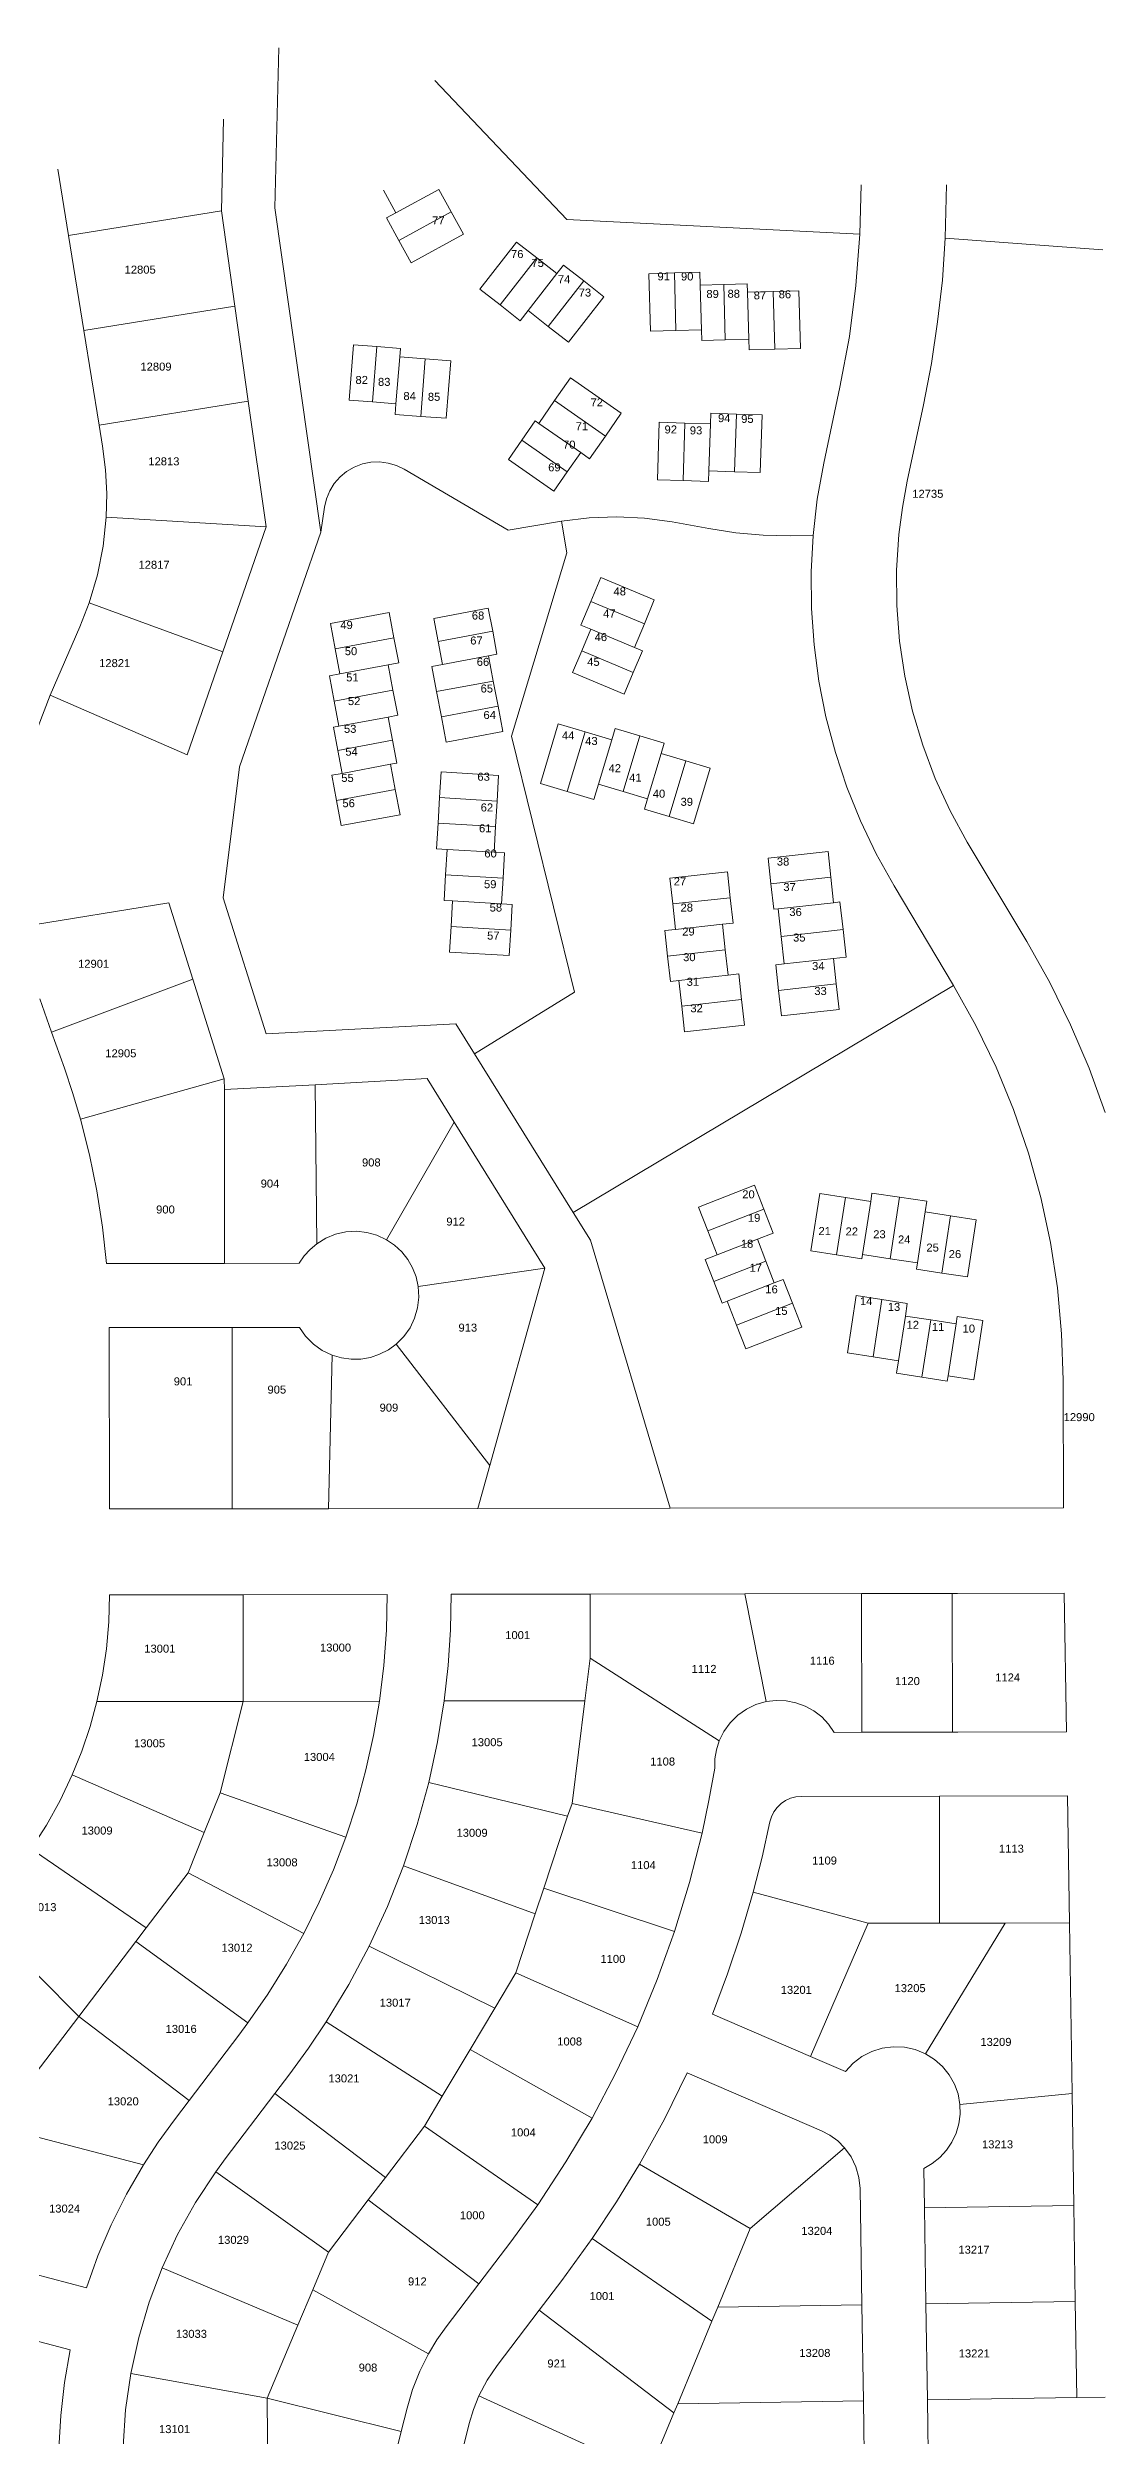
# Model space of a CAD drawing. Header units: feet. Extents: x 865220 to 2822444, y -2240498 to 975731.
# Drawn here: x 2816379 to 2817364, y 972571 to 974809 of the extents above; entities that cross this region are included whole.
import ezdxf
from ezdxf.enums import TextEntityAlignment as Align

# ---------------------------------------------------------------- set-up
doc = ezdxf.new("R2010")
doc.units = ezdxf.units.FT
doc.header["$LTSCALE"] = 0.015
doc.header["$MEASUREMENT"] = 0
doc.layers.add('Dakota County Addresses', color=7, linetype='Continuous')
doc.layers.add('Dakota County Parcels', color=7, linetype='Continuous')
doc.styles.add('Dimensions 100', font='arial.ttf')

# ---------------------------------------------------------------- blocks, each defined once
blk = doc.blocks.new('ACMAP_ANN_TEMPLATE_Dakota County Addresses')
at = {"layer": 'Dakota County Addresses', "style": 'Dimensions 100'}
blk.add_attdef('DakotaCountyAddress', text='', height=50, dxfattribs=at).set_placement((0, 0), align=Align.CENTER)

msp = doc.modelspace()

# ---------------------------------------------------------------- linework, layer by layer
at = {"layer": 'Dakota County Parcels', "lineweight": 5}
for p, q in [((2816591.7, 974658.5), (2816595.4, 974808.6)), ((2816741.4, 974777.8), (2816865.1, 974647.7)), ((2816541.6, 974655.6), (2816543.7, 974741.6)), ((2816388.4, 974694.7), (2816398.5, 974632.5)), ((2816591.7, 974658.5), (2816634.6, 974354.6)), ((2816693.5, 974675), (2816705, 974653.9)), ((2816705, 974653.9), (2816745.4, 974675.9)), ((2816745.4, 974675.9), (2816756.9, 974654.9)), ((2817139.7, 974634), (2817140.8, 974680)), ((2817219.6, 974630.1), (2817220.8, 974680.1)), ((2816398.5, 974632.5), (2816541.6, 974655.6)), ((2816541.6, 974655.6), (2816554.2, 974566.5)), ((2816696.2, 974649.1), (2816705, 974653.9)), ((2816696.2, 974649.1), (2816707.7, 974628.1)), ((2816707.7, 974628.1), (2816756.9, 974654.9)), ((2816756.9, 974654.9), (2816768.4, 974633.8)), ((2816865.1, 974647.7), (2817139.7, 974634)), ((2816398.5, 974632.5), (2816412.8, 974543.7)), ((2816707.7, 974628.1), (2816719.2, 974607)), ((2816719.2, 974607), (2816768.4, 974633.8)), ((2816783.7, 974582.2), (2816818.1, 974626.4)), ((2816818.1, 974626.4), (2816837, 974611.7)), ((2816802.6, 974567.5), (2816837, 974611.7)), ((2816828.9, 974562.2), (2816855.9, 974596.9)), ((2816837, 974611.7), (2816855.9, 974596.9)), ((2816855.9, 974596.9), (2816862.1, 974604.8)), ((2816862.1, 974604.8), (2816881, 974590.1)), ((2816941.9, 974596.8), (2816965.9, 974597.5)), ((2816943.4, 974542.9), (2816941.9, 974596.8)), ((2816965.9, 974597.5), (2816989.8, 974598.2)), ((2816967.4, 974543.5), (2816965.9, 974597.5)), ((2816990.2, 974586.2), (2816989.8, 974598.2)), ((2816783.7, 974582.2), (2816802.6, 974567.5)), ((2816847.8, 974547.5), (2816881, 974590.1)), ((2816899.9, 974575.3), (2816866.8, 974532.7)), ((2816881, 974590.1), (2816899.9, 974575.3)), ((2816990.2, 974586.2), (2817012.2, 974586.8)), ((2816991.4, 974544.2), (2816990.2, 974586.2)), ((2817012.2, 974586.8), (2817034.2, 974587.4)), ((2817013.6, 974534.8), (2817012.2, 974586.8)), ((2817034.4, 974579.4), (2817034.2, 974587.4)), ((2817034.4, 974579.4), (2817058.4, 974580.1)), ((2817035.6, 974535.4), (2817034.4, 974579.4)), ((2817058.4, 974580.1), (2817082.4, 974580.8)), ((2817059.9, 974526.1), (2817058.4, 974580.1)), ((2817083.9, 974526.8), (2817082.4, 974580.8)), ((2816412.8, 974543.7), (2816554.2, 974566.5)), ((2816554.2, 974566.5), (2816566.8, 974477.4)), ((2816802.6, 974567.5), (2816821.5, 974552.7)), ((2816821.5, 974552.7), (2816828.9, 974562.2)), ((2816847.8, 974547.5), (2816828.9, 974562.2)), ((2816866.8, 974532.7), (2816847.8, 974547.5)), ((2816412.8, 974543.7), (2816427.1, 974454.9)), ((2816661.3, 974478.4), (2816665.3, 974530.3)), ((2816665.3, 974530.3), (2816687.2, 974528.5)), ((2816683.2, 974476.7), (2816687.2, 974528.5)), ((2816687.2, 974528.5), (2816709.2, 974526.8)), ((2816708.6, 974518.8), (2816709.2, 974526.8)), ((2816943.4, 974542.9), (2816967.4, 974543.5)), ((2816967.4, 974543.5), (2816991.4, 974544.2)), ((2816991.6, 974534.2), (2816991.4, 974544.2)), ((2816991.6, 974534.2), (2817013.6, 974534.8)), ((2817013.6, 974534.8), (2817035.6, 974535.4)), ((2817035.9, 974525.5), (2817035.6, 974535.4)), ((2817035.9, 974525.5), (2817059.9, 974526.1)), ((2817059.9, 974526.1), (2817083.9, 974526.8)), ((2816705.1, 974475), (2816708.6, 974518.8)), ((2816708.6, 974518.8), (2816732.5, 974517)), ((2816728.3, 974463.1), (2816732.5, 974517)), ((2816732.5, 974517), (2816756.4, 974515.1)), ((2816752.2, 974461.3), (2816756.4, 974515.1)), ((2816853.7, 974477.9), (2816868.6, 974499.2)), ((2816868.6, 974499.2), (2816916.1, 974466)), ((2817105.9, 974419.2), (2817121, 974490.6)), ((2816427.1, 974454.9), (2816566.8, 974477.4)), ((2816566.8, 974477.4), (2816583.4, 974359.5)), ((2816661.3, 974478.4), (2816683.2, 974476.7)), ((2816683.2, 974476.7), (2816705.1, 974475)), ((2816704.3, 974465), (2816705.1, 974475)), ((2816704.3, 974465), (2816728.3, 974463.1)), ((2816728.3, 974463.1), (2816752.2, 974461.3)), ((2816822.9, 974440.8), (2816835.5, 974458.8)), ((2816835.5, 974458.8), (2816838.8, 974456.5)), ((2816838.8, 974456.5), (2816853.7, 974477.9)), ((2816853.7, 974477.9), (2816901.3, 974444.7)), ((2816901.3, 974444.7), (2816916.1, 974466)), ((2816950, 974403.7), (2816951.8, 974457.6)), ((2816951.8, 974457.6), (2816975.8, 974456.8)), ((2816999.8, 974456), (2817000.1, 974466)), ((2817000.1, 974466), (2817024.1, 974465.2)), ((2817022.3, 974411.2), (2817024.1, 974465.2)), ((2817024.1, 974465.2), (2817048.1, 974464.4)), ((2817046.3, 974410.4), (2817048.1, 974464.4)), ((2817184.1, 974402.5), (2817199.3, 974474)), ((2816427.1, 974454.9), (2816430.3, 974435.1)), ((2816810.4, 974422.7), (2816822.9, 974440.8)), ((2816822.9, 974440.8), (2816865.6, 974411)), ((2816838.8, 974456.5), (2816878.2, 974429.1)), ((2816886.4, 974423.4), (2816901.3, 974444.7)), ((2816974, 974402.9), (2816975.8, 974456.8)), ((2816975.8, 974456.8), (2816999.8, 974456)), ((2816998.3, 974412.1), (2816999.8, 974456)), ((2816712.8, 974413.6), (2816810.3, 974356.4)), ((2816810.4, 974422.7), (2816853, 974393)), ((2816865.6, 974411), (2816878.2, 974429.1)), ((2816878.2, 974429.1), (2816886.4, 974423.4)), ((2816853, 974393), (2816865.6, 974411)), ((2816950, 974403.7), (2816974, 974402.9)), ((2816974, 974402.9), (2816998, 974402.1)), ((2816998, 974402.1), (2816998.3, 974412.1)), ((2816998.3, 974412.1), (2817022.3, 974411.2)), ((2817022.3, 974411.2), (2817046.3, 974410.4)), ((2816583.4, 974359.5), (2816433.7, 974368.6)), ((2816634.6, 974354.6), (2816638.1, 974377.9)), ((2816542.9, 974242.4), (2816583.4, 974359.5)), ((2816558.5, 974134.7), (2816634.6, 974354.6)), ((2816810.3, 974356.4), (2816860.1, 974364.9)), ((2816865.1, 974335.3), (2816860.1, 974364.9)), ((2816963.8, 974364.2), (2816998.2, 974357.9)), ((2817074.7, 974351.3), (2817095.8, 974351.5)), ((2816813.3, 974163.4), (2816865.1, 974335.3)), ((2816887.6, 974289.6), (2816897, 974312)), ((2816897, 974312), (2816947.1, 974291.1)), ((2816409.1, 974266), (2816417.8, 974288.4)), ((2816542.9, 974242.4), (2816417.8, 974288.4)), ((2816643.8, 974268.9), (2816698.8, 974279.2)), ((2816698.8, 974279.2), (2816703.2, 974255.6)), ((2816740.5, 974273.7), (2816791.6, 974283.3)), ((2816791.6, 974283.3), (2816795.7, 974261.7)), ((2816878.4, 974267.4), (2816887.6, 974289.6)), ((2816887.6, 974289.6), (2816937.8, 974268.6)), ((2816947.1, 974291.1), (2816937.8, 974268.6)), ((2816381.2, 974201.9), (2816409.1, 974266)), ((2816643.8, 974268.9), (2816648.2, 974245.3)), ((2816648.2, 974245.3), (2816703.2, 974255.6)), ((2816703.2, 974255.6), (2816707.7, 974232)), ((2816740.5, 974273.7), (2816744.6, 974252.1)), ((2816744.6, 974252.1), (2816795.7, 974261.7)), ((2816795.7, 974261.7), (2816799.7, 974240.1)), ((2816878.4, 974267.4), (2816887.6, 974263.6)), ((2816879.1, 974243.3), (2816887.6, 974263.6)), ((2816887.6, 974263.6), (2816928.5, 974246.5)), ((2816937.8, 974268.6), (2816928.5, 974246.5)), ((2816509.6, 974146), (2816542.9, 974242.4)), ((2816648.2, 974245.3), (2816652.6, 974221.7)), ((2816744.6, 974252.1), (2816748.6, 974230.5)), ((2816748.6, 974230.5), (2816791.9, 974238.6)), ((2816791.9, 974238.6), (2816799.7, 974240.1)), ((2816791.9, 974238.6), (2816796.3, 974215)), ((2816870.6, 974223), (2816879.1, 974243.3)), ((2816879.1, 974243.3), (2816927.4, 974223.1)), ((2816927.4, 974223.1), (2816935.9, 974243.4)), ((2816928.5, 974246.5), (2816935.9, 974243.4)), ((2816642.8, 974219.8), (2816652.6, 974221.7)), ((2816642.8, 974219.8), (2816647.2, 974196.3)), ((2816652.6, 974221.7), (2816697.8, 974230.1)), ((2816697.8, 974230.1), (2816707.7, 974232)), ((2816697.8, 974230.1), (2816702.3, 974206.6)), ((2816738.8, 974228.7), (2816748.6, 974230.5)), ((2816738.8, 974228.7), (2816743.2, 974205.1)), ((2816743.2, 974205.1), (2816796.3, 974215)), ((2816796.3, 974215), (2816800.7, 974191.4)), ((2816870.6, 974223), (2816918.9, 974202.8)), ((2816918.9, 974202.8), (2816927.4, 974223.1)), ((2816381.2, 974201.9), (2816509.6, 974146)), ((2816647.2, 974196.3), (2816702.3, 974206.6)), ((2816647.2, 974196.3), (2816651.6, 974172.7)), ((2816702.3, 974206.6), (2816706.7, 974183)), ((2816743.2, 974205.1), (2816747.6, 974181.5)), ((2816747.6, 974181.5), (2816800.7, 974191.4)), ((2816800.7, 974191.4), (2816805.1, 974167.8)), ((2816646.7, 974171.7), (2816651.6, 974172.7)), ((2816646.7, 974171.7), (2816650.8, 974150.1)), ((2816651.6, 974172.7), (2816697.8, 974181.3)), ((2816697.8, 974181.3), (2816706.7, 974183)), ((2816697.8, 974181.3), (2816701.9, 974159.7)), ((2816747.6, 974181.5), (2816752.1, 974157.9)), ((2816752.1, 974157.9), (2816805.1, 974167.8)), ((2816840.4, 974119.1), (2816857.1, 974175)), ((2816857.1, 974175), (2816882.3, 974167.4)), ((2816865.6, 974111.6), (2816882.3, 974167.4)), ((2816882.3, 974167.4), (2816907.2, 974160)), ((2816907.2, 974160), (2816910.4, 974170.5)), ((2816910.4, 974170.5), (2816933.4, 974163.6)), ((2816650.8, 974150.1), (2816701.9, 974159.7)), ((2816650.8, 974150.1), (2816654.8, 974128.5)), ((2816701.9, 974159.7), (2816705.9, 974138.1)), ((2816872.3, 973923.5), (2816813.3, 974163.4)), ((2816894.8, 974118.5), (2816907.2, 974160)), ((2816917.8, 974111.6), (2816933.4, 974163.6)), ((2816933.4, 974163.6), (2816956.4, 974156.7)), ((2816940.8, 974104.7), (2816953.5, 974147.1)), ((2816953.5, 974147.1), (2816956.4, 974156.7)), ((2816953.5, 974147.1), (2816976.5, 974140.2)), ((2816543.2, 974011.9), (2816558.5, 974134.7)), ((2816645, 974126.7), (2816654.8, 974128.5)), ((2816645, 974126.7), (2816649.4, 974103.1)), ((2816654.8, 974128.5), (2816700, 974137)), ((2816700, 974137), (2816705.9, 974138.1)), ((2816700, 974137), (2816704.4, 974113.4)), ((2816745.9, 974105.8), (2816747.3, 974129.8)), ((2816747.3, 974129.8), (2816801.2, 974126.6)), ((2816799.8, 974102.6), (2816801.2, 974126.6)), ((2816960.9, 974088.2), (2816976.5, 974140.2)), ((2816976.5, 974140.2), (2816999.5, 974133.3)), ((2816983.9, 974081.3), (2816999.5, 974133.3)), ((2816649.4, 974103.1), (2816704.4, 974113.4)), ((2816649.4, 974103.1), (2816653.8, 974079.5)), ((2816704.4, 974113.4), (2816708.9, 974089.8)), ((2816744.5, 974081.9), (2816745.9, 974105.8)), ((2816745.9, 974105.8), (2816799.8, 974102.6)), ((2816798.4, 974078.7), (2816799.8, 974102.6)), ((2816840.4, 974119.1), (2816865.6, 974111.6)), ((2816865.6, 974111.6), (2816890.5, 974104.1)), ((2816890.5, 974104.1), (2816894.8, 974118.5)), ((2816894.8, 974118.5), (2816917.8, 974111.6)), ((2816917.8, 974111.6), (2816940.8, 974104.7)), ((2816937.9, 974095.1), (2816940.8, 974104.7)), ((2816653.8, 974079.5), (2816708.9, 974089.8)), ((2816743.1, 974057.9), (2816744.5, 974081.9)), ((2816744.5, 974081.9), (2816798.4, 974078.7)), ((2816797, 974054.7), (2816798.4, 974078.7)), ((2816937.9, 974095.1), (2816960.9, 974088.2)), ((2816960.9, 974088.2), (2816983.9, 974081.3)), ((2816743.1, 974057.9), (2816753, 974057.3)), ((2816751.6, 974033.4), (2816753, 974057.3)), ((2816753, 974057.3), (2816797, 974054.7)), ((2816797, 974054.7), (2816806.9, 974054.1)), ((2817053.8, 974049.1), (2817109.8, 974055.3)), ((2817109.8, 974055.3), (2817112.4, 974031.2)), ((2817240.3, 974064.1), (2817296.1, 973970.9)), ((2816750.2, 974009.4), (2816751.6, 974033.4)), ((2816751.6, 974033.4), (2816805.5, 974030.2)), ((2816805.5, 974030.2), (2816806.9, 974054.1)), ((2816961.6, 974030.2), (2817015.6, 974036.2)), ((2817015.6, 974036.2), (2817018.3, 974012)), ((2817053.8, 974049.1), (2817056.4, 974025)), ((2816543.2, 974011.9), (2816583.5, 973884.3)), ((2816804.1, 974006.2), (2816805.5, 974030.2)), ((2816961.6, 974030.2), (2816964.3, 974006.1)), ((2816964.3, 974006.1), (2817018.3, 974012)), ((2817018.3, 974012), (2817020.9, 973988.2)), ((2817056.4, 974025), (2817112.4, 974031.2)), ((2817056.4, 974025), (2817059.1, 974001.1)), ((2817112.4, 974031.2), (2817115.1, 974007.3)), ((2817171.7, 974023.1), (2817227.4, 973929.8)), ((2816354, 973984.8), (2816492.2, 974007.3)), ((2816492.2, 974007.3), (2816514.8, 973935.6)), ((2816750.2, 974009.4), (2816758.2, 974008.9)), ((2816756.8, 973985), (2816758.2, 974008.9)), ((2816758.2, 974008.9), (2816804.1, 974006.2)), ((2816804.1, 974006.2), (2816814.1, 974005.6)), ((2816812.7, 973981.7), (2816814.1, 974005.6)), ((2816964.3, 974006.1), (2816966.9, 973982.2)), ((2816966.9, 973982.2), (2817011, 973987.1)), ((2817011, 973987.1), (2817020.9, 973988.2)), ((2817011, 973987.1), (2817013.6, 973963.2)), ((2817059.1, 974001.1), (2817063.1, 974001.6)), ((2817063.1, 974001.6), (2817115.1, 974007.3)), ((2817063.1, 974001.6), (2817065.9, 973975.7)), ((2817115.1, 974007.3), (2817121, 974008)), ((2817121, 974008), (2817123.9, 973982.1)), ((2816755.3, 973961), (2816756.8, 973985)), ((2816756.8, 973985), (2816812.7, 973981.7)), ((2816811.2, 973957.7), (2816812.7, 973981.7)), ((2816957, 973981.1), (2816966.9, 973982.2)), ((2816957, 973981.1), (2816959.6, 973957.3)), ((2817065.9, 973975.7), (2817123.9, 973982.1)), ((2817065.9, 973975.7), (2817068.8, 973949.9)), ((2817123.9, 973982.1), (2817126.7, 973956.3)), ((2816755.3, 973961), (2816811.2, 973957.7)), ((2816959.6, 973957.3), (2817013.6, 973963.2)), ((2816959.6, 973957.3), (2816962.3, 973933.4)), ((2817013.6, 973963.2), (2817016.3, 973939.4)), ((2817060.8, 973949), (2817068.8, 973949.9)), ((2817060.8, 973949), (2817063.5, 973925.1)), ((2817068.8, 973949.9), (2817114.8, 973955)), ((2817114.8, 973955), (2817126.7, 973956.3)), ((2817114.8, 973955), (2817117.5, 973931.1)), ((2816382.5, 973886), (2816514.8, 973935.6)), ((2816514.8, 973935.6), (2816544.3, 973842.2)), ((2816778.8, 973865.5), (2816872.3, 973923.5)), ((2816871.2, 973716.9), (2817227.4, 973929.8)), ((2816962.3, 973933.4), (2816970.2, 973934.3)), ((2816970.2, 973934.3), (2817016.3, 973939.4)), ((2816970.2, 973934.3), (2816972.9, 973910.4)), ((2817016.3, 973939.4), (2817026.2, 973940.5)), ((2817026.2, 973940.5), (2817028.9, 973916.6)), ((2817063.5, 973925.1), (2817117.5, 973931.1)), ((2817063.5, 973925.1), (2817066.1, 973901.3)), ((2817117.5, 973931.1), (2817120.1, 973907.3)), ((2816371.4, 973917.1), (2816382.5, 973886)), ((2816972.9, 973910.4), (2817028.9, 973916.6)), ((2816972.9, 973910.4), (2816975.5, 973886.2)), ((2817028.9, 973916.6), (2817031.5, 973892.4)), ((2817066.1, 973901.3), (2817120.1, 973907.3)), ((2816382.5, 973886), (2816394.5, 973852.1)), ((2816583.5, 973884.3), (2816761.2, 973893.9)), ((2816761.2, 973893.9), (2816778.8, 973865.5)), ((2816975.5, 973886.2), (2817031.5, 973892.4)), ((2816778.8, 973865.5), (2816871.2, 973716.9)), ((2816544.3, 973842.2), (2816409.6, 973804.5)), ((2816544.4, 973832.2), (2816544.3, 973842.2)), ((2816629.4, 973836.7), (2816544.4, 973832.2)), ((2816544.5, 973669.2), (2816544.4, 973832.2)), ((2816629.4, 973836.7), (2816734.3, 973842.4)), ((2816631.1, 973687.7), (2816629.4, 973836.7)), ((2816734.3, 973842.4), (2816759.6, 973801.6)), ((2816696.2, 973691.4), (2816759.6, 973801.6)), ((2816759.6, 973801.6), (2816844.7, 973664.6)), ((2816988.5, 973721.9), (2817041, 973742.4)), ((2817041, 973742.4), (2817049.7, 973720)), ((2816988.5, 973721.9), (2816997.3, 973699.6)), ((2816997.3, 973699.6), (2817049.7, 973720)), ((2817049.7, 973720), (2817058.5, 973697.7)), ((2817093.8, 973680.9), (2817102, 973734.6)), ((2817102, 973734.6), (2817126.1, 973730.9)), ((2817117.9, 973677.2), (2817126.1, 973730.9)), ((2817126.1, 973730.9), (2817149.8, 973727.3)), ((2817142.2, 973677.6), (2817149.8, 973727.3)), ((2817149.8, 973727.3), (2817151, 973735.2)), ((2817151, 973735.2), (2817176.7, 973731.3)), ((2817167.9, 973673.6), (2817176.7, 973731.3)), ((2817176.7, 973731.3), (2817202.4, 973727.4)), ((2817200.9, 973717.5), (2817202.4, 973727.4)), ((2816871.2, 973716.9), (2816887.2, 973691)), ((2816997.3, 973699.6), (2817006, 973677.2)), ((2817043.6, 973691.9), (2817058.5, 973697.7)), ((2817193.6, 973669.7), (2817200.9, 973717.5)), ((2817200.9, 973717.5), (2817224.6, 973713.8)), ((2817216.4, 973660.1), (2817224.6, 973713.8)), ((2817224.6, 973713.8), (2817248.7, 973710.2)), ((2817240.5, 973656.5), (2817248.7, 973710.2)), ((2816887.2, 973691), (2816961.8, 973439.7)), ((2816994.8, 973672.9), (2817006, 973677.2)), ((2817006, 973677.2), (2817043.6, 973691.9)), ((2817043.6, 973691.9), (2817051.5, 973671.4)), ((2817093.8, 973680.9), (2817117.9, 973677.2)), ((2817117.9, 973677.2), (2817141.6, 973673.6)), ((2817141.6, 973673.6), (2817142.2, 973677.6)), ((2817142.2, 973677.6), (2817167.9, 973673.6)), ((2816434, 973669), (2816544.5, 973669.2)), ((2816544.5, 973669.2), (2816614.5, 973669.3)), ((2816844.7, 973664.6), (2816725.9, 973647.7)), ((2816793.1, 973479.9), (2816844.7, 973664.6)), ((2816994.8, 973672.9), (2817002.8, 973652.4)), ((2817002.8, 973652.4), (2817051.5, 973671.4)), ((2817002.8, 973652.4), (2817010.8, 973631.9)), ((2817051.5, 973671.4), (2817059.5, 973650.9)), ((2817059.5, 973650.9), (2817067.9, 973654.2)), ((2817067.9, 973654.2), (2817076.6, 973631.8)), ((2817167.9, 973673.6), (2817193.6, 973669.7)), ((2817192.7, 973663.8), (2817193.6, 973669.7)), ((2817192.7, 973663.8), (2817216.4, 973660.1)), ((2817216.4, 973660.1), (2817240.5, 973656.5)), ((2817010.8, 973631.9), (2817015.4, 973633.7)), ((2817015.4, 973633.7), (2817059.5, 973650.9)), ((2817015.4, 973633.7), (2817024.2, 973611.3)), ((2817024.2, 973611.3), (2817076.6, 973631.8)), ((2817076.6, 973631.8), (2817085.4, 973609.4)), ((2817128.1, 973585.3), (2817136.3, 973639)), ((2817136.3, 973639), (2817160.3, 973635.3)), ((2817152.1, 973581.6), (2817160.3, 973635.3)), ((2817160.3, 973635.3), (2817184.1, 973631.7)), ((2817182.3, 973619.9), (2817184.1, 973631.7)), ((2816436.6, 973609), (2816551.6, 973609.2)), ((2816436.8, 973439.1), (2816436.6, 973609)), ((2816551.6, 973609.2), (2816614.6, 973609.3)), ((2816551.8, 973439.2), (2816551.6, 973609.2)), ((2817024.2, 973611.3), (2817032.9, 973589)), ((2817032.9, 973589), (2817085.4, 973609.4)), ((2817175.9, 973578), (2817182.3, 973619.9)), ((2817182.3, 973619.9), (2817206, 973616.2)), ((2817197.8, 973562.5), (2817206, 973616.2)), ((2817206, 973616.2), (2817229.7, 973612.6)), ((2817222.2, 973563.8), (2817229.7, 973612.6)), ((2817229.7, 973612.6), (2817230.8, 973619.5)), ((2817230.8, 973619.5), (2817254.8, 973615.8)), ((2817246.3, 973560.2), (2817254.8, 973615.8)), ((2816705.4, 973593.6), (2816793.1, 973479.9)), ((2817128.1, 973585.3), (2817152.1, 973581.6)), ((2816641.8, 973439.3), (2816645.2, 973583.2)), ((2817152.1, 973581.6), (2817175.9, 973578)), ((2817174, 973566.2), (2817175.9, 973578)), ((2817174, 973566.2), (2817197.8, 973562.5)), ((2817197.8, 973562.5), (2817221.5, 973558.9)), ((2817221.5, 973558.9), (2817222.2, 973563.8)), ((2817222.2, 973563.8), (2817246.3, 973560.2)), ((2817330.4, 973440.1), (2817330.1, 973560.1)), ((2816781.8, 973439.5), (2816793.1, 973479.9)), ((2816436.8, 973439.1), (2816551.8, 973439.2)), ((2816551.8, 973439.2), (2816641.8, 973439.3)), ((2816641.8, 973439.3), (2816781.8, 973439.5)), ((2816781.8, 973439.5), (2816961.8, 973439.7)), ((2816961.8, 973439.7), (2817330.4, 973440.1)), ((2816436.9, 973358.5), (2816561.9, 973358.7)), ((2816561.9, 973358.7), (2816696.9, 973359)), ((2816562.1, 973258.7), (2816561.9, 973358.7)), ((2816756.9, 973359.1), (2816886.9, 973359.3)), ((2816886.9, 973359.3), (2817031.9, 973359.6)), ((2816887, 973299.3), (2816886.9, 973359.3)), ((2817031.9, 973359.6), (2817141.1, 973359.8)), ((2817031.9, 973359.6), (2817051.9, 973258.5)), ((2817141.4, 973229.8), (2817141.1, 973359.8)), ((2817141.1, 973359.8), (2817146.1, 973359.8)), ((2817146.1, 973359.8), (2817226.1, 973359.9)), ((2817226.1, 973359.9), (2817231.1, 973359.9)), ((2817226.1, 973359.9), (2817226.3, 973229.9)), ((2817231.1, 973359.9), (2817331.1, 973360.1)), ((2817333.1, 973230.1), (2817331.1, 973360.1)), ((2816882, 973259.3), (2816887, 973299.3)), ((2816425, 973258.5), (2816562.1, 973258.7)), ((2816540.3, 973173.1), (2816562.1, 973258.7)), ((2816562.1, 973258.7), (2816689.7, 973259)), ((2816750.3, 973259.1), (2816882, 973259.3)), ((2816882, 973259.3), (2816870, 973163.1)), ((2817115.5, 973229.7), (2817141.4, 973229.8)), ((2817141.4, 973229.8), (2817146.4, 973229.8)), ((2817146.4, 973229.8), (2817226.3, 973229.9)), ((2817226.3, 973229.9), (2817231.3, 973230)), ((2817231.3, 973230), (2817333.1, 973230.1)), ((2816525.5, 973135.8), (2816401.9, 973189.8)), ((2816735.9, 973182.7), (2816865.9, 973151)), ((2816525.5, 973135.8), (2816540.3, 973173.1)), ((2816540.3, 973173.1), (2816658.2, 973131.5)), ((2816865.9, 973151), (2816870, 973163.1)), ((2816870, 973163.1), (2816991.8, 973135.3)), ((2817084.8, 973169.7), (2817214.1, 973169.9)), ((2817214.1, 973169.9), (2817334.1, 973170.2)), ((2817214.3, 973050.9), (2817214.1, 973169.9)), ((2817335.9, 973051.1), (2817334.1, 973170.2)), ((2816843.6, 973083.7), (2816865.9, 973151)), ((2816471.2, 973046.5), (2816363.4, 973120.4)), ((2816510.4, 973098), (2816525.5, 973135.8)), ((2816471.2, 973046.5), (2816510.4, 973098)), ((2816510.4, 973098), (2816618.7, 973041.1)), ((2816712.2, 973104.5), (2816835.6, 973059.5)), ((2816835.6, 973059.5), (2816843.6, 973083.7)), ((2816843.6, 973083.7), (2816966.1, 973043.1)), ((2817039.8, 973080), (2817147.3, 973050.8)), ((2816312.6, 973059.5), (2816407.9, 972963.3)), ((2816817.3, 973004.3), (2816835.6, 973059.5)), ((2817147.3, 973050.8), (2817093.5, 972926)), ((2817147.3, 973050.8), (2817214.3, 973050.9)), ((2817201, 972928.5), (2817275.9, 973051)), ((2817214.3, 973050.9), (2817275.9, 973051)), ((2817275.9, 973051), (2817335.9, 973051.1)), ((2817338.4, 972891.2), (2817335.9, 973051.1)), ((2816407.9, 972963.3), (2816461.5, 973033.8)), ((2816461.5, 973033.8), (2816471.2, 973046.5)), ((2816461.5, 973033.8), (2816566.5, 972957.3)), ((2816680.1, 973029.4), (2816797.6, 972971.2)), ((2816797.6, 972971.2), (2816817.3, 973004.3)), ((2816817.3, 973004.3), (2816931.6, 972953.8)), ((2816407.9, 972963.3), (2816352.1, 972890)), ((2816407.9, 972963.3), (2816511.3, 972884.6)), ((2816639.8, 972958.3), (2816748.5, 972888.6)), ((2816774.5, 972932.3), (2816797.6, 972971.2)), ((2817001.7, 972965.6), (2817093.5, 972926)), ((2816511.3, 972884.6), (2816558, 972946)), ((2816558, 972946), (2816566.5, 972957.3)), ((2816748.5, 972888.6), (2816774.5, 972932.3)), ((2816774.5, 972932.3), (2816888.8, 972868.1)), ((2817093.5, 972926), (2817126.2, 972911.9)), ((2816545.2, 972830.1), (2816591.7, 972891.2)), ((2816591.7, 972891.2), (2816605.8, 972909.6)), ((2816591.7, 972891.2), (2816695.2, 972812.5)), ((2816977.9, 972910.5), (2817103.6, 972856.3)), ((2817233.4, 972880.9), (2817338.4, 972891.2)), ((2817340, 972786.2), (2817338.4, 972891.2)), ((2816497.5, 972866.4), (2816511.3, 972884.6)), ((2816731.9, 972860.7), (2816748.5, 972888.6)), ((2816352.7, 972854.7), (2816468.5, 972824.2)), ((2816695.2, 972812.5), (2816731.9, 972860.7)), ((2816731.9, 972860.7), (2816838, 972787)), ((2816545.2, 972830.1), (2816536.3, 972817.9)), ((2816933.3, 972825.1), (2817037, 972764.8)), ((2817037, 972764.8), (2817125.4, 972840.2)), ((2816536.3, 972817.9), (2816642, 972742.6)), ((2816679.2, 972791.5), (2816695.2, 972812.5)), ((2817141.5, 972693.1), (2817139.8, 972802.2)), ((2817200.1, 972784), (2817199.5, 972821)), ((2816642, 972742.6), (2816679.2, 972791.5)), ((2816679.2, 972791.5), (2816782.7, 972712.8)), ((2816812.7, 972752.2), (2816838, 972787)), ((2817200.1, 972784), (2817340, 972786.2)), ((2817201.5, 972694), (2817200.1, 972784)), ((2817341.4, 972696.2), (2817340, 972786.2)), ((2817006.5, 972691), (2817037, 972764.8)), ((2816642, 972742.6), (2816627.2, 972707.3)), ((2816782.7, 972712.8), (2816812.7, 972752.2)), ((2816860.4, 972715.9), (2816889, 972755.3)), ((2816889, 972755.3), (2817001.1, 972677.9)), ((2816320.9, 972733.8), (2816415.1, 972709)), ((2816486.1, 972727.8), (2816613.3, 972674.2)), ((2816752.1, 972672.6), (2816782.7, 972712.8)), ((2816839.3, 972688.1), (2816860.4, 972715.9)), ((2816627.2, 972707.3), (2816613.3, 972674.2)), ((2816627.2, 972707.3), (2816735.6, 972647.3)), ((2817001.1, 972677.9), (2817006.5, 972691)), ((2817006.5, 972691), (2817141.5, 972693.1)), ((2817142.9, 972603.1), (2817141.5, 972693.1)), ((2817201.5, 972694), (2817341.4, 972696.2)), ((2817202.9, 972604.1), (2817201.5, 972694)), ((2817342.8, 972606.2), (2817341.4, 972696.2)), ((2816279, 972682.8), (2816399.9, 972651)), ((2816613.3, 972674.2), (2816584.6, 972605.8)), ((2816799.8, 972636.3), (2816839.3, 972688.1)), ((2816839.3, 972688.1), (2816965.5, 972592)), ((2816969, 972600.4), (2817001.1, 972677.9)), ((2816584.6, 972605.8), (2816456.7, 972628.9)), ((2816585.2, 972531.6), (2816584.6, 972605.8)), ((2816584.6, 972605.8), (2816710, 972574.5)), ((2816782.7, 972607.7), (2816941.9, 972535.1)), ((2816965.5, 972592), (2816969, 972600.4)), ((2816969, 972600.4), (2817142.9, 972603.1)), ((2817144, 972528.8), (2817142.9, 972603.1)), ((2817202.9, 972604.1), (2817342.8, 972606.2)), ((2817204, 972529.8), (2817202.9, 972604.1)), ((2817342.8, 972606.2), (2817369.5, 972606.7)), ((2816710, 972574.5), (2816715.5, 972596.4)), ((2816757.1, 972515.3), (2816773.7, 972581.8)), ((2816951.8, 972558.8), (2816965.5, 972592)), ((2816691.2, 972499.4), (2816710, 972574.5))]:
    msp.add_line(p, q, dxfattribs=at)
for points in [[(2817121, 974490.6), (2817129.8, 974538.1), (2817136, 974585.9), (2817139.7, 974634)], [(2817199.3, 974474), (2817206.7, 974512.7), (2817212.5, 974551.6), (2817216.9, 974590.8), (2817219.6, 974630.1)], [(2817219.6, 974630.1), (2817367.2, 974619.2), (2817367.2, 974619.2)], [(2816433.7, 974368.6), (2816434.2, 974390.8), (2816433.1, 974413), (2816430.3, 974435.1)], [(2816712.8, 974413.6), (2816705.5, 974417.1), (2816697.7, 974419.4), (2816689.6, 974420.4), (2816681.5, 974420.1), (2816673.6, 974418.5), (2816666, 974415.6), (2816658.9, 974411.5), (2816652.7, 974406.3), (2816647.3, 974400.2), (2816643, 974393.3), (2816639.9, 974385.8), (2816638.1, 974377.9)], [(2817105.9, 974419.2), (2817099.8, 974385.5), (2817095.8, 974351.5)], [(2817184.1, 974402.5), (2817179.5, 974377.6), (2817176.2, 974352.4)], [(2816417.8, 974288.4), (2816425.5, 974314.6), (2816430.8, 974341.4), (2816433.7, 974368.6)], [(2816963.8, 974364.2), (2816938, 974367.8), (2816912, 974369.1), (2816886, 974368.1), (2816860.1, 974364.9)], [(2816998.2, 974357.9), (2817023.6, 974354.1), (2817049.1, 974351.9), (2817074.7, 974351.3)], [(2817095.8, 974351.5), (2817094, 974317.3), (2817094.3, 974283.1), (2817096.7, 974248.9), (2817101.3, 974215), (2817107.9, 974181.4), (2817116.7, 974148.2), (2817127.5, 974115.7), (2817140.3, 974083.9), (2817155, 974053), (2817171.7, 974023.1)], [(2817176.2, 974352.4), (2817174.1, 974319.1), (2817174.2, 974285.7), (2817176.8, 974252.5), (2817181.7, 974219.5), (2817188.9, 974186.9), (2817198.5, 974154.9), (2817210.3, 974123.7), (2817224.2, 974093.4), (2817240.3, 974064.1)], [(2816381.2, 974201.9), (2816369.8, 974172.3), (2816360.8, 974142), (2816354.3, 974111), (2816350.4, 974079.5), (2816349, 974047.9), (2816350.2, 974016.3), (2816354, 973984.8)], [(2817369.4, 973810.7), (2817369.4, 973810.7), (2817354.4, 973852.2), (2817337.1, 973892.8), (2817317.7, 973932.4), (2817296.1, 973970.9)], [(2817330.1, 973560.1), (2817328.6, 973603.2), (2817324.7, 973646.2), (2817318.1, 973688.8), (2817309.1, 973731), (2817297.6, 973772.6), (2817283.6, 973813.4), (2817267.2, 973853.3), (2817248.4, 973892.2), (2817227.4, 973929.8)], [(2816409.6, 973804.5), (2816402.5, 973828.4), (2816394.5, 973852.1)], [(2816434, 973669), (2816430.3, 973703.3), (2816425, 973737.3), (2816418.1, 973771.1), (2816409.6, 973804.5)], [(2816696.2, 973691.4), (2816687.3, 973695.6), (2816677.8, 973698.2), (2816668.1, 973699.3), (2816658.2, 973698.7), (2816648.6, 973696.6), (2816639.5, 973692.9), (2816631.1, 973687.7)], [(2816631.1, 973687.7), (2816624.7, 973682.4), (2816619.2, 973676.2), (2816614.5, 973669.3)], [(2816725.9, 973647.7), (2816724, 973656.6), (2816720.7, 973665.1), (2816716.2, 973673), (2816710.5, 973680.2), (2816703.8, 973686.3), (2816696.2, 973691.4)], [(2816705.4, 973593.6), (2816712.5, 973600.7), (2816718.3, 973608.9), (2816722.6, 973618), (2816725.4, 973627.7), (2816726.5, 973637.7), (2816725.9, 973647.7)], [(2816614.6, 973609.3), (2816620.5, 973600.9), (2816627.7, 973593.6), (2816636, 973587.7), (2816645.2, 973583.2)], [(2816645.2, 973583.2), (2816654, 973580.6), (2816663.1, 973579.4), (2816672.2, 973579.6), (2816681.2, 973581.1), (2816689.8, 973584), (2816698, 973588.2), (2816705.4, 973593.6)], [(2816425, 973258.5), (2816430.2, 973283.2), (2816434, 973308.1), (2816436.2, 973333.3), (2816436.9, 973358.5)], [(2816689.7, 973259), (2816693.7, 973292.2), (2816696.1, 973325.5), (2816696.9, 973359)], [(2816750.3, 973259.1), (2816754, 973292.3), (2816756.2, 973325.7), (2816756.9, 973359.1)], [(2816887, 973299.3), (2817007.8, 973221.6), (2817007.8, 973221.6)], [(2816401.9, 973189.8), (2816410.9, 973212.2), (2816418.6, 973235.1), (2816425, 973258.5)], [(2816658.2, 973131.5), (2816668.3, 973162.8), (2816677, 973194.5), (2816684.1, 973226.6), (2816689.7, 973259)], [(2816735.9, 973182.7), (2816744.1, 973220.7), (2816750.3, 973259.1)], [(2817051.9, 973258.5), (2817042.3, 973255.7), (2817033.3, 973251.4), (2817025.2, 973245.7), (2817018.1, 973238.7), (2817012.2, 973230.6), (2817007.8, 973221.6)], [(2817115.5, 973229.7), (2817110.3, 973237.4), (2817103.9, 973244.2), (2817096.5, 973249.8), (2817088.3, 973254.3), (2817079.6, 973257.5), (2817070.5, 973259.3), (2817061.2, 973259.6), (2817051.9, 973258.5)], [(2817007.8, 973221.6), (2817005.2, 973213.4), (2817003.9, 973204.8), (2817003.7, 973196.2)], [(2816363.4, 973120.4), (2816377.7, 973142.7), (2816390.5, 973165.9), (2816401.9, 973189.8)], [(2816712.2, 973104.5), (2816725.1, 973143.3), (2816735.9, 973182.7)], [(2816991.8, 973135.3), (2816998.2, 973165.7), (2817003.7, 973196.2)], [(2817084.8, 973169.7), (2817079.7, 973169.2), (2817074.7, 973167.9), (2817070.1, 973165.8), (2817065.8, 973162.9), (2817062.2, 973159.3), (2817059.1, 973155.2), (2817056.9, 973150.6), (2817055.4, 973145.7)], [(2817039.8, 973080), (2817048.1, 973112.7), (2817055.4, 973145.7)], [(2816618.7, 973041.1), (2816633.3, 973070.6), (2816646.5, 973100.8), (2816658.2, 973131.5)], [(2816966.1, 973043.1), (2816980, 973088.9), (2816991.8, 973135.3)], [(2816680.1, 973029.4), (2816697.2, 973066.5), (2816712.2, 973104.5)], [(2817001.7, 972965.6), (2817015.8, 973003.3), (2817028.5, 973041.4), (2817039.8, 973080)], [(2816566.5, 972957.3), (2816585.2, 972984.4), (2816602.6, 973012.3), (2816618.7, 973041.1)], [(2816639.8, 972958.3), (2816660.9, 972993.3), (2816680.1, 973029.4)], [(2816931.6, 972953.8), (2816949.9, 972998), (2816966.1, 973043.1)], [(2816605.8, 972909.6), (2816623.3, 972933.6), (2816639.8, 972958.3)], [(2816888.8, 972868.1), (2816911.2, 972910.5), (2816931.6, 972953.8)], [(2817201, 972928.5), (2817191.4, 972932.4), (2817181.3, 972934.6), (2817170.9, 972935), (2817160.6, 972933.7), (2817150.7, 972930.6), (2817141.5, 972925.8), (2817133.3, 972919.5), (2817126.2, 972911.9)], [(2817233.4, 972880.9), (2817231.6, 972890.8), (2817228.2, 972900.1), (2817223.3, 972908.8), (2817217, 972916.6), (2817209.5, 972923.2), (2817201, 972928.5)], [(2816933.3, 972825.1), (2816956.5, 972867.3), (2816977.9, 972910.5)], [(2817199.5, 972821), (2817207.4, 972825.5), (2817214.6, 972831.3), (2817220.8, 972838), (2817225.9, 972845.6), (2817229.8, 972853.9), (2817232.3, 972862.7), (2817233.5, 972871.8), (2817233.4, 972880.9)], [(2816497.5, 972866.4), (2816482.5, 972845.6), (2816468.5, 972824.2)], [(2816838, 972787), (2816864.3, 972827), (2816888.8, 972868.1)], [(2817125.4, 972840.2), (2817119, 972846.7), (2817111.6, 972852.1), (2817103.6, 972856.3)], [(2816468.5, 972824.2), (2816452.6, 972796.7), (2816438.4, 972768.2), (2816425.8, 972738.9), (2816415.1, 972709)], [(2816889, 972755.3), (2816911.8, 972789.8), (2816933.3, 972825.1)], [(2817139.8, 972802.2), (2817138.7, 972812.5), (2817135.9, 972822.4), (2817131.4, 972831.8), (2817125.4, 972840.2)], [(2816536.3, 972817.9), (2816517.4, 972789.1), (2816500.6, 972759), (2816486.1, 972727.8)], [(2816486.1, 972727.8), (2816473.9, 972695.6), (2816464.1, 972662.5), (2816456.7, 972628.9)], [(2816752.1, 972672.6), (2816743.4, 972660.2), (2816735.6, 972647.3)], [(2816399.9, 972651), (2816394.6, 972620.4), (2816391.1, 972589.5), (2816389.4, 972558.5)], [(2816735.6, 972647.3), (2816727.4, 972630.9), (2816720.7, 972613.9), (2816715.5, 972596.4)], [(2816456.7, 972628.9), (2816451.9, 972594.8), (2816449.5, 972560.4), (2816449.7, 972526)], [(2816799.8, 972636.3), (2816790.5, 972622.5), (2816782.7, 972607.7)], [(2816782.7, 972607.7), (2816777.6, 972595), (2816773.7, 972581.8)]]:
    msp.add_lwpolyline(points, dxfattribs=at)

# ---------------------------------------------------------------- block references
at = {"layer": 'Dakota County Addresses', "lineweight": 5, "xscale": 0.15, "yscale": 0.15, "zscale": 0.15}
for p, values in [((2816744.8, 974643), {'DakotaCountyAddress': '77'}), ((2816818.7, 974611.5), {'DakotaCountyAddress': '76'}), ((2816465.5, 974596.9), {'DakotaCountyAddress': '12805'}), ((2816837.9, 974603.2), {'DakotaCountyAddress': '75'}), ((2816862.6, 974587.9), {'DakotaCountyAddress': '74'}), ((2816955.9, 974590.6), {'DakotaCountyAddress': '91'}), ((2816977.9, 974590.5), {'DakotaCountyAddress': '90'}), ((2816882.1, 974575.4), {'DakotaCountyAddress': '73'}), ((2817001.7, 974574.1), {'DakotaCountyAddress': '89'}), ((2817021.5, 974574.3), {'DakotaCountyAddress': '88'}), ((2817046, 974572.8), {'DakotaCountyAddress': '87'}), ((2817069.4, 974573.8), {'DakotaCountyAddress': '86'}), ((2816480.3, 974506), {'DakotaCountyAddress': '12809'}), ((2816673, 974493.5), {'DakotaCountyAddress': '82'}), ((2816694.1, 974491.7), {'DakotaCountyAddress': '83'}), ((2816717.9, 974478.4), {'DakotaCountyAddress': '84'}), ((2816740.8, 974477.7), {'DakotaCountyAddress': '85'}), ((2816893.2, 974472.5), {'DakotaCountyAddress': '72'}), ((2816879.2, 974450.1), {'DakotaCountyAddress': '71'}), ((2817012.6, 974457.7), {'DakotaCountyAddress': '94'}), ((2817034.3, 974457), {'DakotaCountyAddress': '95'}), ((2816867.4, 974432.9), {'DakotaCountyAddress': '70'}), ((2816962.5, 974447.1), {'DakotaCountyAddress': '92'}), ((2816986.2, 974446.2), {'DakotaCountyAddress': '93'}), ((2816487.7, 974417.2), {'DakotaCountyAddress': '12813'}), ((2816853.5, 974411.6), {'DakotaCountyAddress': '69'}), ((2817203.3, 974386.8), {'DakotaCountyAddress': '12735'}), ((2816478.5, 974320.3), {'DakotaCountyAddress': '12817'}), ((2816914.7, 974295.3), {'DakotaCountyAddress': '48'}), ((2816782, 974272.7), {'DakotaCountyAddress': '68'}), ((2816905, 974274.6), {'DakotaCountyAddress': '47'}), ((2816658.8, 974263.8), {'DakotaCountyAddress': '49'}), ((2816780.5, 974249.3), {'DakotaCountyAddress': '67'}), ((2816897, 974252.5), {'DakotaCountyAddress': '46'}), ((2816441.6, 974228.1), {'DakotaCountyAddress': '12821'}), ((2816663, 974239.3), {'DakotaCountyAddress': '50'}), ((2816786.6, 974229.3), {'DakotaCountyAddress': '66'}), ((2816890.1, 974229.3), {'DakotaCountyAddress': '45'}), ((2816664.3, 974214.7), {'DakotaCountyAddress': '51'}), ((2816790.2, 974204.3), {'DakotaCountyAddress': '65'}), ((2816665.9, 974192.5), {'DakotaCountyAddress': '52'}), ((2816662.2, 974166.5), {'DakotaCountyAddress': '53'}), ((2816792.9, 974179.5), {'DakotaCountyAddress': '64'}), ((2816866.4, 974160.3), {'DakotaCountyAddress': '44'}), ((2816663.5, 974145.1), {'DakotaCountyAddress': '54'}), ((2816888.2, 974155.1), {'DakotaCountyAddress': '43'}), ((2816659.7, 974120.5), {'DakotaCountyAddress': '55'}), ((2816787.2, 974121.6), {'DakotaCountyAddress': '63'}), ((2816910.1, 974129.6), {'DakotaCountyAddress': '42'}), ((2816929.4, 974120.8), {'DakotaCountyAddress': '41'}), ((2816660.8, 974096.8), {'DakotaCountyAddress': '56'}), ((2816790.3, 974092.8), {'DakotaCountyAddress': '62'}), ((2816951.5, 974105.7), {'DakotaCountyAddress': '40'}), ((2816977.5, 974098.1), {'DakotaCountyAddress': '39'}), ((2816788.7, 974073.3), {'DakotaCountyAddress': '61'}), ((2816793.7, 974049.7), {'DakotaCountyAddress': '60'}), ((2817067.7, 974042.1), {'DakotaCountyAddress': '38'}), ((2816793.4, 974020.9), {'DakotaCountyAddress': '59'}), ((2816971.1, 974023.5), {'DakotaCountyAddress': '27'}), ((2817073.8, 974018.2), {'DakotaCountyAddress': '37'}), ((2816798.7, 973999), {'DakotaCountyAddress': '58'}), ((2816977.5, 973999), {'DakotaCountyAddress': '28'}), ((2817079.4, 973994.8), {'DakotaCountyAddress': '36'}), ((2816796.3, 973972.7), {'DakotaCountyAddress': '57'}), ((2816979.1, 973976.5), {'DakotaCountyAddress': '29'}), ((2817082.9, 973970.9), {'DakotaCountyAddress': '35'}), ((2816421.9, 973946.3), {'DakotaCountyAddress': '12901'}), ((2816979.9, 973952.5), {'DakotaCountyAddress': '30'}), ((2817100.7, 973944.2), {'DakotaCountyAddress': '34'}), ((2816983.2, 973929.4), {'DakotaCountyAddress': '31'}), ((2817102.8, 973920.8), {'DakotaCountyAddress': '33'}), ((2816986.7, 973904.6), {'DakotaCountyAddress': '32'}), ((2816447.4, 973862.4), {'DakotaCountyAddress': '12905'}), ((2816682, 973760.1), {'DakotaCountyAddress': '908'}), ((2816587.1, 973740.3), {'DakotaCountyAddress': '904'}), ((2816489.2, 973716), {'DakotaCountyAddress': '900'}), ((2817035.3, 973730.2), {'DakotaCountyAddress': '20'}), ((2816761, 973704.7), {'DakotaCountyAddress': '912'}), ((2817040.6, 973708.2), {'DakotaCountyAddress': '19'}), ((2817106.7, 973695.8), {'DakotaCountyAddress': '21'}), ((2817132.1, 973695.4), {'DakotaCountyAddress': '22'}), ((2817158, 973692.8), {'DakotaCountyAddress': '23'}), ((2817034, 973683.9), {'DakotaCountyAddress': '18'}), ((2817181.2, 973687.9), {'DakotaCountyAddress': '24'}), ((2817207.8, 973680.3), {'DakotaCountyAddress': '25'}), ((2817228.7, 973674.2), {'DakotaCountyAddress': '26'}), ((2817042.1, 973661.4), {'DakotaCountyAddress': '17'}), ((2817056.9, 973641.2), {'DakotaCountyAddress': '16'}), ((2817145.6, 973630.1), {'DakotaCountyAddress': '14'}), ((2817171.6, 973624.7), {'DakotaCountyAddress': '13'}), ((2816772.4, 973605.3), {'DakotaCountyAddress': '913'}), ((2817066.1, 973621), {'DakotaCountyAddress': '15'}), ((2817189.2, 973607.9), {'DakotaCountyAddress': '12'}), ((2817212.9, 973605.9), {'DakotaCountyAddress': '11'}), ((2817241.7, 973604.4), {'DakotaCountyAddress': '10'}), ((2816505.7, 973554.9), {'DakotaCountyAddress': '901'}), ((2816593.5, 973547.2), {'DakotaCountyAddress': '905'}), ((2816698.5, 973530.3), {'DakotaCountyAddress': '909'}), ((2817345.1, 973521.4), {'DakotaCountyAddress': '12990'}), ((2816819.1, 973317.1), {'DakotaCountyAddress': '1001'}), ((2816483.9, 973304.4), {'DakotaCountyAddress': '13001'}), ((2816648.5, 973305.4), {'DakotaCountyAddress': '13000'}), ((2817104.4, 973293.1), {'DakotaCountyAddress': '1116'}), ((2816993.7, 973285.4), {'DakotaCountyAddress': '1112'}), ((2817184.2, 973274), {'DakotaCountyAddress': '1120'}), ((2817278.1, 973277.4), {'DakotaCountyAddress': '1124'}), ((2816474.3, 973215.7), {'DakotaCountyAddress': '13005'}), ((2816633.3, 973202.9), {'DakotaCountyAddress': '13004'}), ((2816790.5, 973216.7), {'DakotaCountyAddress': '13005'}), ((2816954.9, 973198.6), {'DakotaCountyAddress': '1108'}), ((2816425.1, 973133.9), {'DakotaCountyAddress': '13009'}), ((2816776.4, 973131.8), {'DakotaCountyAddress': '13009'}), ((2817281.6, 973116.9), {'DakotaCountyAddress': '1113'}), ((2816598.4, 973104.1), {'DakotaCountyAddress': '13008'}), ((2816936.8, 973101.5), {'DakotaCountyAddress': '1104'}), ((2817106.5, 973105.8), {'DakotaCountyAddress': '1109'}), ((2816372.5, 973062.1), {'DakotaCountyAddress': '13013'}), ((2816741, 973050.1), {'DakotaCountyAddress': '13013'}), ((2816556.2, 973024.1), {'DakotaCountyAddress': '13012'}), ((2816908.3, 973013.6), {'DakotaCountyAddress': '1100'}), ((2816704.4, 972972.6), {'DakotaCountyAddress': '13017'}), ((2817080.1, 972984.6), {'DakotaCountyAddress': '13201'}), ((2817186.7, 972986.2), {'DakotaCountyAddress': '13205'}), ((2816503.9, 972948), {'DakotaCountyAddress': '13016'}), ((2816867.8, 972936.2), {'DakotaCountyAddress': '1008'}), ((2817267.1, 972935.8), {'DakotaCountyAddress': '13209'}), ((2816656.4, 972901.6), {'DakotaCountyAddress': '13021'}), ((2816449.6, 972880.1), {'DakotaCountyAddress': '13020'}), ((2816605.8, 972838.7), {'DakotaCountyAddress': '13025'}), ((2816824.4, 972851), {'DakotaCountyAddress': '1004'}), ((2817004.1, 972844.5), {'DakotaCountyAddress': '1009'}), ((2817268.6, 972839.8), {'DakotaCountyAddress': '13213'}), ((2816394.7, 972779.6), {'DakotaCountyAddress': '13024'}), ((2816776.6, 972773.3), {'DakotaCountyAddress': '1000'}), ((2816552.9, 972750.3), {'DakotaCountyAddress': '13029'}), ((2816950.8, 972767.3), {'DakotaCountyAddress': '1005'}), ((2817099.4, 972758.7), {'DakotaCountyAddress': '13204'}), ((2817246.5, 972741.1), {'DakotaCountyAddress': '13217'}), ((2816725.1, 972711.3), {'DakotaCountyAddress': '912'}), ((2816898.1, 972697.6), {'DakotaCountyAddress': '1001'}), ((2816513.5, 972662.2), {'DakotaCountyAddress': '13033'}), ((2817097.5, 972644.3), {'DakotaCountyAddress': '13208'}), ((2817246.8, 972643.8), {'DakotaCountyAddress': '13221'}), ((2816678.9, 972630.6), {'DakotaCountyAddress': '908'}), ((2816855.7, 972634.4), {'DakotaCountyAddress': '921'}), ((2816497.7, 972572.9), {'DakotaCountyAddress': '13101'})]:
    msp.add_blockref('ACMAP_ANN_TEMPLATE_Dakota County Addresses', p, dxfattribs=at).add_auto_attribs(values)

doc.saveas('drawing.dxf')
